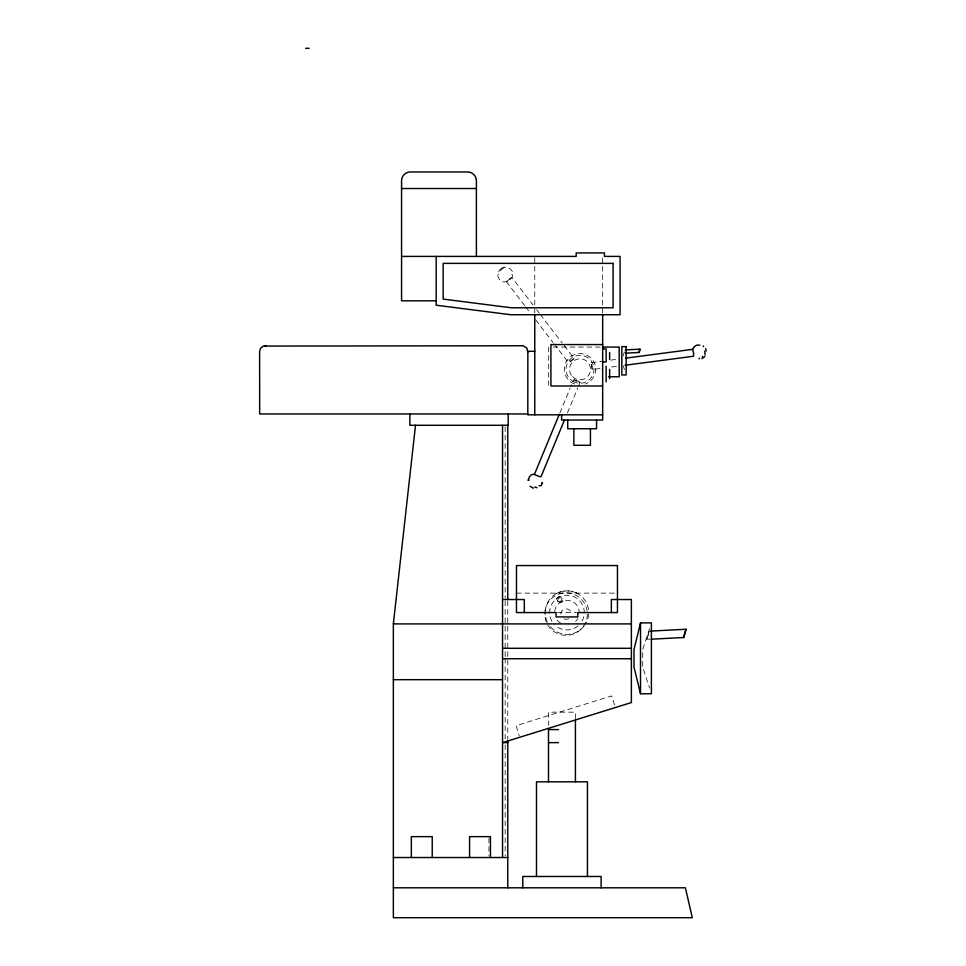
<?xml version="1.0" encoding="UTF-8"?>
<svg xmlns="http://www.w3.org/2000/svg" width="966" height="966" viewBox="0 0 966 966"><rect width="100%" height="100%" fill="white"/><g stroke="black" fill="none" stroke-linecap="round" stroke-linejoin="round"><path stroke-width="0.72" stroke-dasharray="4.83 3.62" d="M592.291 369.567L591.361 362.673L592.134 369.495L601.226 368.396M576.98 380.544L580.047 382.439L576.678 381.703L576.98 380.544L573.756 379.698L570.737 386.738M623.118 355.971L624.422 351.962M649.563 628.528L642.692 649.623L642.692 667.035L649.563 688.13M559.821 413.086L570.157 388.127M567.404 412.953L577.753 387.994M578.32 386.605L580.047 382.439M501.088 268.705C503.467 266.652 507.476 266.688 510.048 268.717C519.249 276.228 503.371 288.472 498.444 277.689C496.053 274.948 499.663 269.417 500.835 268.874M504.059 267.51L499.217 271.434M524.719 305.594L506.438 281.77L510.845 277.834L511.944 277.508L532.966 304.906M576.678 381.703L573.985 379.686M646.846 639.42L649.369 631.245L646.713 638.973L649.792 639.263M574.094 358.507L568.588 362.757L574.094 358.507L563.118 344.21M506.425 281.589L511.944 277.508M556.078 593.728C562.78 590.009 571.135 590.009 577.837 593.728M498.178 274.658L498.818 274.465M511.666 274.477L512.318 274.284M591.252 366.271L592.399 365.969M591.361 362.673L601.782 361.296M610.705 360.125L616.658 359.34M611.647 367.02L617.6 366.235M553.192 347.072L602.663 347.072M516.472 593.124L617.455 593.124M557.442 612.577L576.485 612.577M561.149 597.447L562.297 598.594M557.201 600.767L558.348 601.903M570.918 360.209L571.763 361.055M536.625 309.663L539.366 313.238M540.272 314.433L562.212 343.015M525.625 306.777L530.201 312.743M535.683 319.879L553.047 342.519M553.965 343.703L568.588 362.757M623.118 365.607L624.422 369.616M614.533 704.963L611.72 695.918L516.086 725.659L519.31 736.007M602.663 257.91L602.663 313.238M575.422 718.668L575.422 712.171L548.495 712.171L548.495 725.406M548.688 347.072L548.688 385.374M534.766 257.91L534.766 313.238M507.766 600.961L507.766 739.509M505.158 426.779L505.158 598.026M505.158 600.961L505.158 656.735M505.158 658.232L505.158 738.845M505.158 744.834L505.158 856.021M488.953 838.126L488.953 856.033M588.68 614.002A21.759 21.759 0 0 1 585.807 623.468M584.225 625.835A21.759 21.759 0 0 1 548.108 623.468M547.444 622.213A21.759 21.759 0 0 1 545.198 612.577M545.247 611.164A21.759 21.759 0 0 1 567.67 590.83A21.759 21.759 0 0 1 588.729 612.577M551.948 621.247A17.328 17.328 0 0 1 566.957 595.249A17.328 17.328 0 0 1 581.967 621.247M578.103 625.859A17.328 17.328 0 0 1 554.701 624.833M577.608 618.735A12.304 12.304 0 0 1 575.664 621.283M560.811 623.239A12.304 12.304 0 0 1 556.307 618.735M554.701 611.514A12.304 12.304 0 0 1 566.957 600.284A12.304 12.304 0 0 1 579.214 611.514M574.637 384.021A15.673 15.673 0 0 1 567.428 359.932A15.673 15.673 0 0 1 592.569 359.932A15.673 15.673 0 0 1 585.348 384.021M568.672 618.59A5.228 5.228 0 0 1 563.444 618.59M560.835 614.074A5.228 5.228 0 0 1 566.052 608.846A5.228 5.228 0 0 1 571.28 614.074M587.316 614.074A21.252 21.252 0 0 1 547.65 624.7M546.418 622.201A21.252 21.252 0 0 1 560.558 593.535A21.252 21.252 0 0 1 587.135 611.297M573.007 381.401A13.983 13.983 0 0 0 593.981 369.29A13.983 13.983 0 0 0 573.007 357.179A13.983 13.983 0 0 0 573.007 381.401M572.572 376.716A10.505 10.505 0 0 0 590.141 372.007A10.505 10.505 0 0 0 577.282 359.147A10.505 10.505 0 0 0 572.572 376.716M558.288 601.468A2.584 2.463 -22.5 0 0 561.717 598.594A2.584 2.463 -22.5 0 0 557.527 597.266A2.584 2.463 -22.5 0 0 558.288 601.468M559.435 602.603A2.584 2.463 -22.5 0 0 562.852 599.729A2.584 2.463 -22.5 0 0 558.674 598.401A2.584 2.463 -22.5 0 0 559.435 602.603"/><path stroke-width="1.45" d="M527.798 352.155L526.832 348.086L523.294 345.852M702.451 357.589L702.536 356.418M393.355 887.802L685.389 887.802L692.296 917.7L393.355 917.7L393.355 623.903L415.513 425.281M692.344 349.885L694.288 346.685L696.969 345.079L699.855 345.128M699.167 358.905L699.36 358.12M640.518 622.901L633.986 649.623L633.986 667.035L640.518 693.757L651.398 693.757L651.398 622.901L640.518 622.901L640.518 693.757M528.1 480.295L529.199 477.313C532.689 471.094 536.335 476.516 540.984 476.757L564.53 419.884M534.536 474.113L559.242 414.474M541.177 485.656L542.506 482.771M640.011 349.161L639.045 352.469L640.011 349.161L625.304 349.921M692.441 349.499L693.612 352.638L693.503 356.249L625.038 365.257M704.794 356.551L701.992 358.676M686.017 629.264L683.614 637.512L686.017 629.264L650.734 631.088M625.594 358.169L692.574 349.342M522.449 345.768L263.38 346.07L260.651 348.086L259.613 351.298L259.673 413.967L527.798 413.967M625.811 353.145L639.045 352.469M651.265 639.19L683.614 637.512M528.402 480.09L529.126 480.066M541.455 483L542.192 482.976M305.654 48.3L309.132 48.3M401.566 188.515L476.395 188.515M401.566 256.413L576.195 256.413L576.195 252.935L604.438 252.935L604.438 256.413L620.075 256.413L620.075 314.735L510.821 314.735L436.185 305.22L436.185 256.413M436.185 300.812L401.566 300.812L401.566 180.69C401.47 176.029 405.623 171.876 410.284 171.972L467.677 171.972C472.338 171.876 476.492 176.029 476.395 180.69L476.395 256.413M602.663 344.572L550.922 344.572L550.922 385.977L602.663 385.977M602.663 347.072L619.206 347.072L619.206 376.764L608.677 376.764M602.663 348.871L606.141 348.871L606.141 361.936L602.663 361.936M534.766 351.298L527.859 351.298L527.798 414.812L602.663 414.812M502.537 599.524L524.309 599.524L524.309 612.577M393.355 623.903L631.378 623.903M502.537 648.295L631.378 648.295M502.537 658.74L631.378 658.74M393.355 679.69L502.537 679.69M558.481 729.584L548.495 729.584L548.495 781.82M507.766 742.637L502.537 742.637L631.378 702.56L631.378 599.524L611.357 599.524L611.357 612.577M548.495 742.637L558.481 742.637M393.355 857.53L507.766 857.53M265.07 345.768L265.94 345.804M539.04 485.705L540.139 485.886M537.024 487.745L534.645 487.045M533.389 488.18L530.032 486.272M703.115 345.949L703.659 346.553M705.675 348.593L706.243 350.996M609.631 352.457L609.631 359.424M609.631 369.35L609.631 378.781M606.141 366.223L606.141 381.896M602.663 314.735L602.663 420.041L561.62 420.041L561.62 414.812M601.13 887.802L601.13 876.488L522.787 876.488L522.787 887.802M596.553 420.041L596.553 428.747L567.73 428.747L567.73 420.041M590.431 428.747L590.431 445.29L573.864 445.29L573.864 428.747M587.449 876.488L587.449 781.82L536.48 781.82L536.48 876.488M575.422 719.972L575.422 781.82M534.766 314.735L534.766 414.812M508.201 413.967L508.201 425.281L409.85 425.281L409.85 413.967M507.766 425.281L507.766 599.524M507.766 741.019L507.766 887.802M502.537 425.281L502.537 857.53M490.462 857.53L490.462 836.641L469.573 836.641L469.573 857.53M432.237 857.53L432.237 836.641L411.347 836.641L411.347 857.53M704.757 351.129A5.47 0.93 82.5 0 1 705.011 355.041M613.108 263.38L443.14 263.38L443.14 299.086L511.268 307.78L613.108 307.78L613.108 263.38M626.161 346.613L621.814 346.613L621.814 374.965L626.161 374.965L626.161 346.613M617.455 565.569L516.472 565.569L516.472 612.577L556.078 612.577L556.078 616.936L577.837 616.936L577.837 612.577L617.455 612.577L617.455 565.569"/></g></svg>
